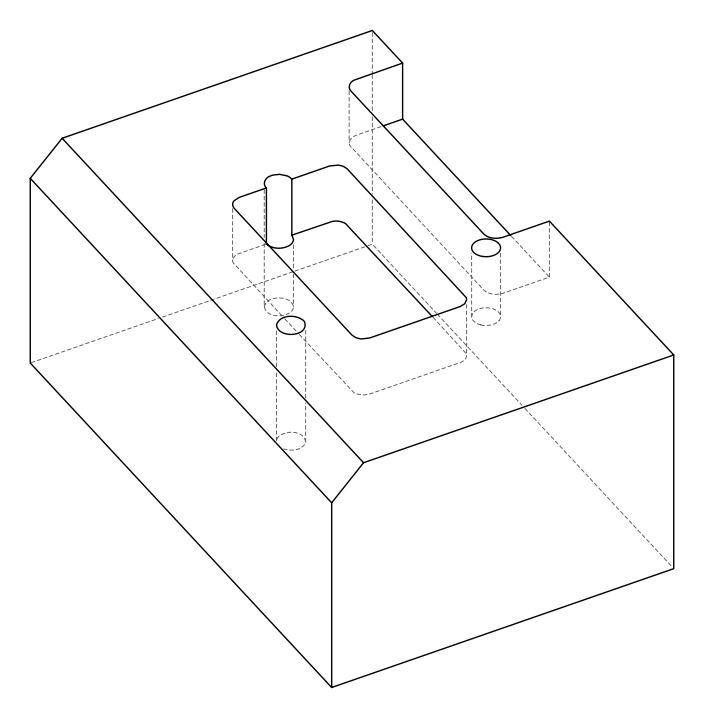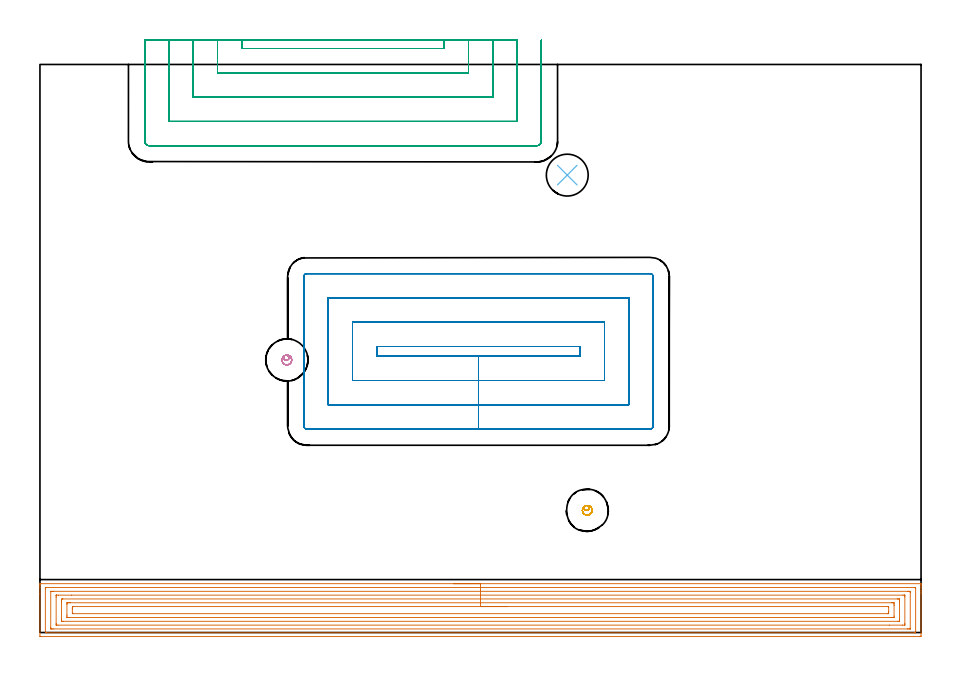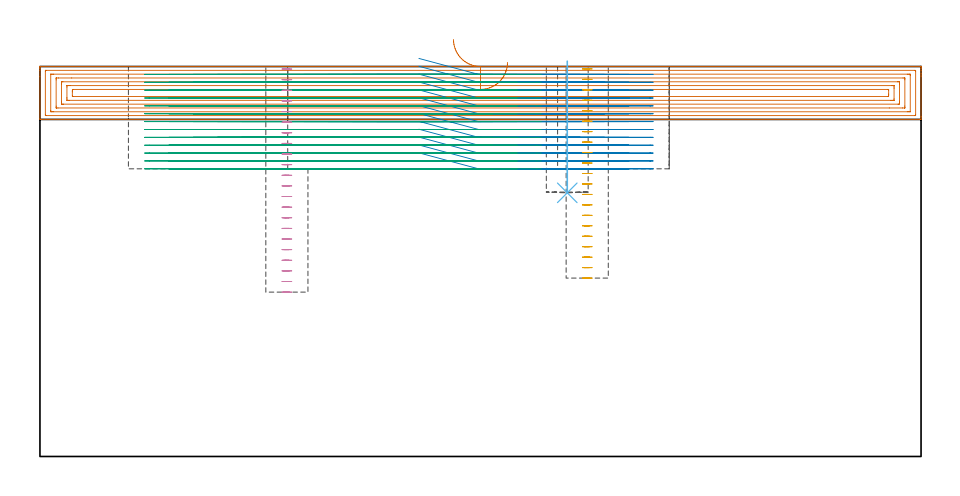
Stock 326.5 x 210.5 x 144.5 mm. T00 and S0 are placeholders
(PLAN: 6 operations, 2 tool changes, 95.3 min)
(1 AREA_MILL | FG_CHAMFER_SURFACE | UGT0205_001 | 18.66 min | 62711 mm3)
(2 MILL_RECTANGULAR_POCKET | POCKET_RECTANGULAR_STRAIGHT | NXT0201_011 | Follow Part, ap 3, ae 75% | 29.58 min | 371413 mm3)
(3 MILL_SLOT | SLOT_PARTIAL_RECTANGULAR | NXT0201_011 | Follow Part, ap 3, ae 75% | 43.89 min | 216622 mm3)
(4 MILL_BLIND_HOLE_FROM_SOLID_MATERIAL | STEP1POCKET | NXT0201_011 | Spiral | 1.54 min | 12515 mm3)
(5 MILL_BLIND_HOLE_FROM_SOLID_MATERIAL_1 | STEP1POCKET_1 | NXT0201_011 | Spiral | 1.47 min | 14968 mm3)
(6 INDEXABLE_INSERT_DRILL_BLIND_HOLE_FROM_SOLID | STEP1POCKET_2 | NXT0302_002 | 0.2 min | 8801 mm3)
(TOOL UGT0205_001 | Chamfer Mill 20 x 3 x 45 deg. | D20 FL50 Z2)
(TOOL NXT0201_011 | ENDMILL 12mm [2P460-1200-NA 1630] | D12 FL38 Z6)
(TOOL NXT0302_002 | Index. Insert Drill 15.5mm [880-D1550L20-05] | D15.5 PA176 FL78 Z2)
(OP 1 AREA_MILL)
G17 G21 G94 G90
T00 M6
G54
G17 G0 G90 X153.25 Y18.1 S1061 M3
G43 Z154.5 H0
G94 G1 X153.288 Z153.628 F250.
X153.402 Z152.763
X153.591 Z151.912
X153.853 Z151.08
X154.187 Z150.274
X154.59 Z149.5
X155.058 Z148.764
X155.59 Z148.072
X156.179 Z147.429
X156.822 Z146.839
X157.514 Z146.308
X158.25 Z145.84
X159.024 Z145.437
X159.83 Z145.103
X160.662 Z144.841
X161.514 Z144.652
X162.378 Z144.538
X163.25 Z144.5
X326.326
X326.49 Y18.097 Z144.488
X326.492 Y18.077 Z144.468
X326.5 Y17.706 Z144.106
Y17.401 Z143.8
Y16.71 Z143.105
Y15.479 Z141.876
Y14.939 Z141.334
Y14.324 Z140.72
Y-0.38 Z126.017
X326.496 Y-0.995 Z125.402
X326.491 Y-1.492 Z124.906
X326.383 Y-1.495 Z124.903
X325.879 Y-1.5 Z124.9
X0.621
X0.233 Y-1.496 Z124.902
X0.01 Y-1.492 Z124.906
X0. Y-1.265 Z125.132
Y14.324 Z140.72
Y16.71 Z143.105
Y17.401 Z143.8
Y17.707 Z144.106
X0.008 Y18.077 Z144.468
X0.01 Y18.097 Z144.488
X0.174 Y18.1 Z144.5
X163.25
Y16.686 Z143.086
X324.117 Y16.685 Z143.085
X324.49 Y16.667 Z143.067
X324.495 Y16.556 Z142.956
X324.499 Y16.306 Z142.706
Y0.372 Z126.772
X324.493 Y-0.033 Z126.367
X324.489 Y-0.08 Z126.32
X324.471 Y-0.082 Z126.318
X324.418 Y-0.085 Z126.315
X324.309 Y-0.086 Z126.314
X324.092
X2.383 Y-0.085 Z126.315
X2.01 Y-0.067 Z126.333
X2.005 Y0.044 Z126.444
X2.001 Y0.294 Z126.694
Y16.228 Z142.628
X2.007 Y16.633 Z143.033
X2.011 Y16.68 Z143.08
X2.029 Y16.682 Z143.082
X2.082 Y16.685 Z143.085
X2.191 Y16.686 Z143.086
X2.408
X163.25
Y15.272 Z141.672
X321.411 Y15.271 Z141.671
X321.971 Y15.27 Z141.67
X322.305 Y15.267 Z141.667
X322.415 Y15.265 Z141.665
X322.49 Y15.256 Z141.656
X322.494 Y15.133 Z141.533
X322.498 Y14.939 Z141.339
X322.5 Y14.746 Z141.146
X322.499 Y1.468 Z127.868
X322.496 Y1.403 Z127.803
X322.49 Y1.352 Z127.752
X322.485 Y1.335 Z127.735
X322.471 Y1.334 Z127.734
X322.305 Y1.331 Z127.731
X321.746 Y1.329 Z127.729
X321.411 Y1.328 Z127.728
X5.089 Y1.329 Z127.729
X4.529 Y1.33 Z127.73
X4.195 Y1.333 Z127.733
X4.085 Y1.335 Z127.735
X4.01 Y1.344 Z127.744
X4.006 Y1.467 Z127.867
X4.002 Y1.661 Z128.061
X4. Y1.854 Z128.254
X4.001 Y15.132 Z141.532
X4.004 Y15.197 Z141.597
X4.01 Y15.248 Z141.648
X4.015 Y15.265 Z141.665
X4.029 Y15.266 Z141.666
X4.195 Y15.269 Z141.669
X4.754 Y15.271 Z141.671
X5.089 Y15.272 Z141.672
X163.25
Y13.857 Z140.257
X319.823
X320.386 Y13.855 Z140.255
X320.444 Y13.854 Z140.254
X320.479 Y13.851 Z140.251
X320.49 Y13.817 Z140.217
X320.495 Y13.607 Z140.007
X320.5 Y13.186 Z139.586
Y3.449 Z129.849
X320.498 Y2.997 Z129.397
X320.493 Y2.781 Z129.181
X320.49 Y2.757 Z129.157
X320.476 Y2.749 Z129.149
X320.418 Y2.746 Z129.146
X320.318 Y2.744 Z129.144
X319.624 Y2.743 Z129.143
X314.737
X6.677
X6.114 Y2.745 Z129.145
X6.056 Y2.746 Z129.146
X6.021 Y2.749 Z129.149
X6.01 Y2.783 Z129.183
X6.005 Y2.993 Z129.393
X6. Y3.414 Z129.814
Y13.152 Z139.552
X6.003 Y13.603 Z140.003
X6.007 Y13.819 Z140.219
X6.01 Y13.843 Z140.243
X6.024 Y13.85 Z140.25
X6.082 Y13.854 Z140.254
X6.182 Y13.856 Z140.256
X6.876 Y13.857 Z140.257
X11.763
X163.25
Y12.443 Z138.843
X317.837
X317.998 Y12.441 Z138.841
X318.319 Y12.436 Z138.836
X318.49 Y12.429 Z138.829
X318.494 Y12.377 Z138.777
X318.496 Y12.284 Z138.684
X318.5 Y11.627 Z138.027
Y11.398 Z137.798
X318.499 Y5.202 Z131.602
X318.496 Y4.548 Z130.948
X318.49 Y4.316 Z130.716
X318.472 Y4.164 Z130.564
X318.159 Y4.159 Z130.559
X317.997 Y4.157 Z130.557
X8.663
X8.502 Y4.159 Z130.559
X8.181 Y4.164 Z130.564
X8.01 Y4.171 Z130.571
X8.006 Y4.223 Z130.623
X8.004 Y4.316 Z130.716
X8. Y4.973 Z131.373
Y5.202 Z131.602
X8.001 Y11.398 Z137.798
X8.004 Y12.052 Z138.452
X8.01 Y12.284 Z138.684
X8.029 Y12.436 Z138.836
X8.341 Y12.441 Z138.841
X8.503 Y12.442 Z138.842
X163.25 Y12.443 Z138.843
Y11.029 Z137.429
X315.53 Y11.028 Z137.428
X316.05 Y11.026 Z137.426
X316.43 Y11.022 Z137.422
X316.49 Y11.017 Z137.417
X316.496 Y10.957 Z137.357
X316.499 Y10.513 Z136.913
X316.5 Y10.067 Z136.467
X316.498 Y6.087 Z132.487
X316.495 Y5.645 Z132.045
X316.49 Y5.583 Z131.983
X316.439 Y5.578 Z131.978
X316.31 Y5.575 Z131.975
X316.05 Y5.572 Z131.972
X315.677 Y5.571 Z131.971
X315.156
X10.97 Y5.572 Z131.972
X10.45 Y5.574 Z131.974
X10.07 Y5.578 Z131.978
X10.01 Y5.583 Z131.983
X10.004 Y5.643 Z132.043
X10.001 Y6.087 Z132.487
X10. Y6.533 Z132.933
X10.002 Y10.513 Z136.913
X10.005 Y10.955 Z137.355
X10.01 Y11.017 Z137.417
X10.061 Y11.022 Z137.422
X10.19 Y11.025 Z137.425
X10.45 Y11.028 Z137.428
X10.823 Y11.029 Z137.429
X11.344
X163.25
Y9.615 Z136.015
X314.276 Y9.614 Z136.014
X314.468 Y9.608 Z136.008
X314.49 Y9.546 Z135.946
X314.494 Y9.522 Z135.922
X314.499 Y9.394 Z135.794
Y7.857 Z134.257
X314.498 Y7.624 Z134.024
X314.49 Y7.387 Z133.787
X314.473 Y6.992 Z133.392
X314.263 Y6.986 Z133.386
X314.249 Y6.985 Z133.385
X12.224 Y6.986 Z133.386
X12.032 Y6.992 Z133.392
X12.01 Y7.054 Z133.454
X12.006 Y7.078 Z133.478
X12.001 Y7.206 Z133.606
Y8.743 Z135.143
X12.002 Y8.976 Z135.376
X12.01 Y9.213 Z135.613
X12.027 Y9.608 Z136.008
X12.237 Y9.614 Z136.014
X12.251
X163.25 Y9.615 Z136.015
X164.122 Z136.053
X164.986 Z136.167
X165.838 Z136.355
X166.67 Z136.618
X167.476 Z136.952
X168.25 Z137.354
X168.986 Z137.823
X169.678 Z138.354
X170.321 Z138.944
X170.91 Z139.587
X171.442 Z140.279
X171.91 Z141.015
X172.313 Z141.789
X172.647 Z142.595
X172.909 Z143.427
X173.098 Z144.278
X173.212 Z145.143
X173.25 Z146.015
G0 Z154.5
M5
M2
(OP 2 MILL_RECTANGULAR_POCKET)
G17 G21 G94 G90
T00 M6
G54
G17 G0 G90 X140.424 Y102.4 S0 M3
G43 Z154.5 H1
Z147.5
G94 G1 X162.5 Z141.585 F250.
X200.2 F500.
Y106.
X124.8
Y102.4
X162.5
Y93.4
X209.2
Y115.
X115.8
Y93.4
X162.5
Y84.4
X218.2
Y124.
X106.8
Y84.4
X162.5
Y75.4
X226.1
G3 X227.2 Y76.5 R1.1
G1 Y131.9
G3 X226.1 Y133. R1.1
G1 X98.9
G3 X97.8 Y131.9 R1.1
G1 Y76.5
G3 X98.9 Y75.4 R1.1
G1 X162.5
X163.5
G0 X140.424 Y102.4 Z144.585
G1 X162.5 Z138.669 F250.
X200.2 F500.
Y106.
X124.8
Y102.4
X162.5
Y93.4
X209.2
Y115.
X115.8
Y93.4
X162.5
Y84.4
X218.2
Y124.
X106.8
Y84.4
X162.5
Y75.4
X226.1
G3 X227.2 Y76.5 R1.1
G1 Y131.9
G3 X226.1 Y133. R1.1
G1 X98.9
G3 X97.8 Y131.9 R1.1
G1 Y76.5
G3 X98.9 Y75.4 R1.1
G1 X162.5
X163.5
G0 X140.424 Y102.4 Z141.669
G1 X162.5 Z135.754 F250.
X200.2 F500.
Y106.
X124.8
Y102.4
X162.5
Y93.4
X209.2
Y115.
X115.8
Y93.4
X162.5
Y84.4
X218.2
Y124.
X106.8
Y84.4
X162.5
Y75.4
X226.1
G3 X227.2 Y76.5 R1.1
G1 Y131.9
G3 X226.1 Y133. R1.1
G1 X98.9
G3 X97.8 Y131.9 R1.1
G1 Y76.5
G3 X98.9 Y75.4 R1.1
G1 X162.5
X163.5
G0 X140.424 Y102.4 Z138.754
G1 X162.5 Z132.838 F250.
X200.2 F500.
Y106.
X124.8
Y102.4
X162.5
Y93.4
X209.2
Y115.
X115.8
Y93.4
X162.5
Y84.4
X218.2
Y124.
X106.8
Y84.4
X162.5
Y75.4
X226.1
G3 X227.2 Y76.5 R1.1
G1 Y131.9
G3 X226.1 Y133. R1.1
G1 X98.9
G3 X97.8 Y131.9 R1.1
G1 Y76.5
G3 X98.9 Y75.4 R1.1
G1 X162.5
X163.5
G0 X140.424 Y102.4 Z135.838
G1 X162.5 Z129.923 F250.
X200.2 F500.
Y106.
X124.8
Y102.4
X162.5
Y93.4
X209.2
Y115.
X115.8
Y93.4
X162.5
Y84.4
X218.2
Y124.
X106.8
Y108.793
Y84.4
X162.5
Y75.4
X226.1
G3 X227.2 Y76.5 R1.1
G1 Y131.9
G3 X226.1 Y133. R1.1
G1 X98.9
G3 X97.8 Y131.9 R1.1
G1 Y76.5
G3 X98.9 Y75.4 R1.1
G1 X162.5
X163.5
G0 X140.424 Y102.4 Z132.923
G1 X162.5 Z127.008 F250.
X200.2 F500.
Y106.
X124.8
Y102.4
X162.5
Y93.4
X209.2
Y115.
X115.8
Y93.4
X162.5
Y84.4
X218.2
Y124.
X106.8
Y84.4
X162.5
Y75.4
X226.1
G3 X227.2 Y76.5 R1.1
G1 Y131.9
G3 X226.1 Y133. R1.1
G1 X98.9
G3 X97.8 Y131.9 R1.1
G1 Y76.5
G3 X98.9 Y75.4 R1.1
G1 X162.5
X163.5
G0 X140.424 Y102.4 Z130.008
G1 X162.5 Z124.092 F250.
X200.2 F500.
Y106.
X124.8
Y102.4
X162.5
Y93.4
X209.2
Y115.
X115.8
Y93.4
X162.5
Y84.4
X218.2
Y124.
X106.8
Y84.4
X162.5
Y75.4
X226.1
G3 X227.2 Y76.5 R1.1
G1 Y131.9
G3 X226.1 Y133. R1.1
G1 X98.9
G3 X97.8 Y131.9 R1.1
G1 Y76.5
G3 X98.9 Y75.4 R1.1
G1 X162.5
X163.5
G0 X140.424 Y102.4 Z127.092
G1 X162.5 Z121.177 F250.
X200.2 F500.
Y106.
X124.8
Y102.4
X162.5
Y93.4
X209.2
Y115.
X115.8
Y93.4
X162.5
Y84.4
X218.2
Y124.
X106.8
Y84.4
X162.5
Y75.4
X226.1
G3 X227.2 Y76.5 R1.1
G1 Y131.9
G3 X226.1 Y133. R1.1
G1 X98.9
G3 X97.8 Y131.9 R1.1
G1 Y76.5
G3 X98.9 Y75.4 R1.1
G1 X162.5
X163.5
G0 X140.424 Y102.4 Z124.177
G1 X162.5 Z118.262 F250.
X200.2 F500.
Y106.
X124.8
Y102.4
X162.5
Y93.4
X209.2
Y115.
X115.8
Y93.4
X162.5
Y84.4
X218.2
Y124.
X106.8
Y84.4
X162.5
Y75.4
X226.1
G3 X227.2 Y76.5 R1.1
G1 Y131.9
G3 X226.1 Y133. R1.1
G1 X98.9
G3 X97.8 Y131.9 R1.1
G1 Y76.5
G3 X98.9 Y75.4 R1.1
G1 X162.5
X163.5
G0 X140.424 Y102.4 Z121.262
G1 X162.5 Z115.346 F250.
X200.2 F500.
Y106.
X124.8
Y102.4
X162.5
Y93.4
X209.2
Y115.
X115.8
Y93.4
X162.5
Y84.4
X218.2
Y124.
X106.8
Y84.4
X162.5
Y75.4
X226.1
G3 X227.2 Y76.5 R1.1
G1 Y131.9
G3 X226.1 Y133. R1.1
G1 X98.9
G3 X97.8 Y131.9 R1.1
G1 Y76.5
G3 X98.9 Y75.4 R1.1
G1 X162.5
X163.5
G0 X140.424 Y102.4 Z118.346
G1 X162.5 Z112.431 F250.
X200.2 F500.
Y106.
X124.8
Y102.4
X162.5
Y93.4
X209.2
Y115.
X115.8
Y93.4
X162.5
Y84.4
X218.2
Y124.
X106.8
Y84.4
X162.5
Y75.4
X226.1
G3 X227.2 Y76.5 R1.1
G1 Y131.9
G3 X226.1 Y133. R1.1
G1 X98.9
G3 X97.8 Y131.9 R1.1
G1 Y76.5
G3 X98.9 Y75.4 R1.1
G1 X162.5
X163.5
G0 X140.424 Y102.4 Z115.431
G1 X162.5 Z109.515 F250.
X200.2 F500.
Y106.
X124.8
Y102.4
X162.5
Y93.4
X209.2
Y115.
X115.8
Y93.4
X162.5
Y84.4
X218.2
Y124.
X106.8
Y84.4
X162.5
Y75.4
X226.1
G3 X227.2 Y76.5 R1.1
G1 Y131.9
G3 X226.1 Y133. R1.1
G1 X98.9
G3 X97.8 Y131.9 R1.1
G1 Y76.5
G3 X98.9 Y75.4 R1.1
G1 X162.5
X163.5
G0 X140.424 Y102.4 Z112.515
G1 X162.5 Z106.6 F250.
X200.2 F500.
Y106.
X124.8
Y102.4
X162.5
Y93.4
X209.2
Y115.
X115.8
Y93.4
X162.5
Y84.4
X218.2
Y124.
X106.8
Y84.4
X162.5
Y75.4
X226.1
G3 X227.2 Y76.5 R1.1
G1 Y131.9
G3 X226.1 Y133. R1.1
G1 X98.9
G3 X97.8 Y131.9 R1.1
G1 Y76.5
G3 X98.9 Y75.4 R1.1
G1 X162.5
X163.5
G0 Z154.5
M5
M2
(OP 3 MILL_SLOT)
G17 G21 G94 G90
T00 M6
G54
G17 G0 G90 X74.8 Y219.5 S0 M3
G43 Z154.5 H1
Z141.585
G94 G1 Y216.5 F250.
Y216.4 F500.
X149.8
Y216.5
Y219.5 F250.
X65.8
Y216.5
Y207.4 F500.
X158.8
Y216.5
Y219.5 F250.
X56.8
Y216.5
Y198.4 F500.
X167.8
Y216.5
Y219.5 F250.
X47.8
Y216.5
Y189.4 F500.
X176.8
Y216.5
Y219.5 F250.
X38.8
Y216.5
Y182.1 F500.
G3 X40.5 Y180.4 R1.7
G1 X184.1
G3 X185.8 Y182.1 R1.7
G1 Y216.5
Y219.5 F250.
G0 X74.8 Z138.669
G1 Y216.5
Y216.4 F500.
X149.8
Y216.5
Y219.5 F250.
X65.8
Y216.5
Y207.4 F500.
X158.8
Y216.5
Y219.5 F250.
X56.8
Y216.5
Y198.4 F500.
X167.8
Y216.5
Y219.5 F250.
X47.8
Y216.5
Y189.4 F500.
X176.8
Y216.5
Y219.5 F250.
X38.8
Y216.5
Y182.1 F500.
G3 X40.5 Y180.4 R1.7
G1 X184.1
G3 X185.8 Y182.1 R1.7
G1 Y216.5
Y219.5 F250.
G0 X74.8 Z135.754
G1 Y216.5
Y216.4 F500.
X149.8
Y216.5
Y219.5 F250.
X65.8
Y216.5
Y207.4 F500.
X158.8
Y216.5
Y219.5 F250.
X56.8
Y216.5
Y198.4 F500.
X167.8
Y216.5
Y219.5 F250.
X47.8
Y216.5
Y189.4 F500.
X176.8
Y216.5
Y219.5 F250.
X38.8
Y216.5
Y182.1 F500.
G3 X40.5 Y180.4 R1.7
G1 X184.1
G3 X185.8 Y182.1 R1.7
G1 Y216.5
Y219.5 F250.
G0 X74.8 Z132.838
G1 Y216.5
Y216.4 F500.
X149.8
Y216.5
Y219.5 F250.
X65.8
Y216.5
Y207.4 F500.
X158.8
Y216.5
Y219.5 F250.
X56.8
Y216.5
Y198.4 F500.
X167.8
Y216.5
Y219.5 F250.
X47.8
Y216.5
Y189.4 F500.
X176.8
Y216.5
Y219.5 F250.
X38.8
Y216.5
Y182.1 F500.
G3 X40.5 Y180.4 R1.7
G1 X184.1
G3 X185.8 Y182.1 R1.7
G1 Y216.5
Y219.5 F250.
G0 X74.8 Z129.923
G1 Y216.5
Y216.4 F500.
X149.8
Y216.5
Y219.5 F250.
X65.8
Y216.5
Y207.4 F500.
X158.8
Y216.5
Y219.5 F250.
X56.8
Y216.5
Y198.4 F500.
X167.8
Y216.5
Y219.5 F250.
X47.8
Y216.5
Y189.4 F500.
X176.8
Y216.5
Y219.5 F250.
X38.8
Y216.5
Y182.1 F500.
G3 X40.5 Y180.4 R1.7
G1 X184.1
G3 X185.8 Y182.1 R1.7
G1 Y216.5
Y219.5 F250.
G0 X74.8 Z127.008
G1 Y216.5
Y216.4 F500.
X149.8
Y216.5
Y219.5 F250.
X65.8
Y216.5
Y207.4 F500.
X158.8
Y216.5
Y219.5 F250.
X56.8
Y216.5
Y198.4 F500.
X167.8
Y216.5
Y219.5 F250.
X47.8
Y216.5
Y189.4 F500.
X176.8
Y216.5
Y219.5 F250.
X38.8
Y216.5
Y182.1 F500.
G3 X40.5 Y180.4 R1.7
G1 X184.1
G3 X185.8 Y182.1 R1.7
G1 Y216.5
Y219.5 F250.
G0 X74.8 Z124.092
G1 Y216.5
Y216.4 F500.
X149.8
Y216.5
Y219.5 F250.
X65.8
Y216.5
Y207.4 F500.
X158.8
Y216.5
Y219.5 F250.
X56.8
Y216.5
Y198.4 F500.
X167.8
Y216.5
Y219.5 F250.
X47.8
Y216.5
Y189.4 F500.
X176.8
Y216.5
Y219.5 F250.
X38.8
Y216.5
Y182.1 F500.
G3 X40.5 Y180.4 R1.7
G1 X184.1
G3 X185.8 Y182.1 R1.7
G1 Y216.5
Y219.5 F250.
G0 X74.8 Z121.177
G1 Y216.5
Y216.4 F500.
X149.8
Y216.5
Y219.5 F250.
X65.8
Y216.5
Y207.4 F500.
X158.8
Y216.5
Y219.5 F250.
X56.8
Y216.5
Y198.4 F500.
X167.8
Y216.5
Y219.5 F250.
X47.8
Y216.5
Y189.4 F500.
X176.8
Y216.5
Y219.5 F250.
X38.8
Y216.5
Y182.1 F500.
G3 X40.5 Y180.4 R1.7
G1 X184.1
G3 X185.8 Y182.1 R1.7
G1 Y216.5
Y219.5 F250.
G0 X74.8 Z118.262
G1 Y216.5
Y216.4 F500.
X149.8
Y216.5
Y219.5 F250.
X65.8
Y216.5
Y207.4 F500.
X158.8
Y216.5
Y219.5 F250.
X56.8
Y216.5
Y198.4 F500.
X167.8
Y216.5
Y219.5 F250.
X47.8
Y216.5
Y189.4 F500.
X176.8
Y216.5
Y219.5 F250.
X38.8
Y216.5
Y182.1 F500.
G3 X40.5 Y180.4 R1.7
G1 X184.1
G3 X185.8 Y182.1 R1.7
G1 Y216.5
Y219.5 F250.
G0 X74.8 Z115.346
G1 Y216.5
Y216.4 F500.
X149.8
Y216.5
Y219.5 F250.
X65.8
Y216.5
Y207.4 F500.
X158.8
Y216.5
Y219.5 F250.
X56.8
Y216.5
Y198.4 F500.
X167.8
Y216.5
Y219.5 F250.
X47.8
Y216.5
Y189.4 F500.
X176.8
Y216.5
Y219.5 F250.
X38.8
Y216.5
Y182.1 F500.
G3 X40.5 Y180.4 R1.7
G1 X184.1
G3 X185.8 Y182.1 R1.7
G1 Y216.5
Y219.5 F250.
G0 X74.8 Z112.431
G1 Y216.5
Y216.4 F500.
X149.8
Y216.5
Y219.5 F250.
X65.8
Y216.5
Y207.4 F500.
X158.8
Y216.5
Y219.5 F250.
X56.8
Y216.5
Y198.4 F500.
X167.8
Y216.5
Y219.5 F250.
X47.8
Y216.5
Y189.4 F500.
X176.8
Y216.5
Y219.5 F250.
X38.8
Y216.5
Y182.1 F500.
G3 X40.5 Y180.4 R1.7
G1 X184.1
G3 X185.8 Y182.1 R1.7
G1 Y216.5
Y219.5 F250.
G0 X74.8 Z109.515
G1 Y216.5
Y216.4 F500.
X149.8
Y216.5
Y219.5 F250.
X65.8
Y216.5
Y207.4 F500.
X158.8
Y216.5
Y219.5 F250.
X56.8
Y216.5
Y198.4 F500.
X167.8
Y216.5
Y219.5 F250.
X47.8
Y216.5
Y189.4 F500.
X176.8
Y216.5
Y219.5 F250.
X38.8
Y216.5
Y182.1 F500.
G3 X40.5 Y180.4 R1.7
G1 X184.1
G3 X185.8 Y182.1 R1.7
G1 Y216.5
Y219.5 F250.
G0 X74.8 Z106.6
G1 Y216.5
Y216.4 F500.
X149.8
Y216.5
Y219.5 F250.
X65.8
Y216.5
Y207.4 F500.
X158.8
Y216.5
Y219.5 F250.
X56.8
Y216.5
Y198.4 F500.
X167.8
Y216.5
Y219.5 F250.
X47.8
Y216.5
Y189.4 F500.
X176.8
Y216.5
Y219.5 F250.
X38.8
Y216.5
Y182.1 F500.
G3 X40.5 Y180.4 R1.7
G1 X184.1
G3 X185.8 Y182.1 R1.7
G1 Y216.5
Y219.5 F250.
G0 Z154.5
M5
M2
(OP 4 MILL_BLIND_HOLE_FROM_SOLID_MATERIAL)
G17 G21 G94 G90
T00 M6
G54
G17 G0 G90 X91.5 Y101. S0 M3
G43 Z154.5 H1
Z143.564
G94 G3 X92.257 Y102.043 R0.796 F250.
X90.944 Y102.712 R1.043
X89.788 Y100.444 R1.8
X90.944 Y102.712 R-1.8
X90.366 Y101.578 R0.9
X91.5 Y101. R0.9
G0 Z139.627
G3 X92.257 Y102.043 R0.796
X90.944 Y102.712 R1.043
X89.788 Y100.444 R1.8
X90.944 Y102.712 R-1.8
X90.366 Y101.578 R0.9
X91.5 Y101. R0.9
G0 Z135.691
G3 X92.257 Y102.043 R0.796
X90.944 Y102.712 R1.043
X89.788 Y100.444 R1.8
X90.944 Y102.712 R-1.8
X90.366 Y101.578 R0.9
X91.5 Y101. R0.9
G0 Z131.755
G3 X92.257 Y102.043 R0.796
X90.944 Y102.712 R1.043
X89.788 Y100.444 R1.8
X90.944 Y102.712 R-1.8
X90.366 Y101.578 R0.9
X91.5 Y101. R0.9
G0 Z127.818
G3 X92.257 Y102.043 R0.796
X90.944 Y102.712 R1.043
X89.788 Y100.444 R1.8
X90.944 Y102.712 R-1.8
X90.366 Y101.578 R0.9
X91.5 Y101. R0.9
G0 Z123.882
G3 X92.257 Y102.043 R0.796
X90.944 Y102.712 R1.043
X89.788 Y100.444 R1.8
X90.944 Y102.712 R-1.8
X90.366 Y101.578 R0.9
X91.5 Y101. R0.9
G0 Z119.945
G3 X92.257 Y102.043 R0.796
X90.944 Y102.712 R1.043
X89.788 Y100.444 R1.8
X90.944 Y102.712 R-1.8
X90.366 Y101.578 R0.9
X91.5 Y101. R0.9
G0 Z116.009
G3 X92.257 Y102.043 R0.796
X90.944 Y102.712 R1.043
X89.788 Y100.444 R1.8
X90.944 Y102.712 R-1.8
X90.366 Y101.578 R0.9
X91.5 Y101. R0.9
G0 Z112.073
G3 X92.257 Y102.043 R0.796
X90.944 Y102.712 R1.043
X89.788 Y100.444 R1.8
X90.944 Y102.712 R-1.8
X90.366 Y101.578 R0.9
X91.5 Y101. R0.9
G0 Z108.136
G3 X92.257 Y102.043 R0.796
X90.944 Y102.712 R1.043
X89.788 Y100.444 R1.8
X90.944 Y102.712 R-1.8
X90.366 Y101.578 R0.9
X91.5 Y101. R0.9
G0 Z104.2
G3 X92.257 Y102.043 R0.796
X90.944 Y102.712 R1.043
X89.788 Y100.444 R1.8
X90.944 Y102.712 R-1.8
X90.366 Y101.578 R0.9
X91.5 Y101. R0.9
G0 Z100.264
G3 X92.257 Y102.043 R0.796
X90.944 Y102.712 R1.043
X89.788 Y100.444 R1.8
X90.944 Y102.712 R-1.8
X90.366 Y101.578 R0.9
X91.5 Y101. R0.9
G0 Z96.327
G3 X92.257 Y102.043 R0.796
X90.944 Y102.712 R1.043
X89.788 Y100.444 R1.8
X90.944 Y102.712 R-1.8
X90.366 Y101.578 R0.9
X91.5 Y101. R0.9
G0 Z92.391
G3 X92.257 Y102.043 R0.796
X90.944 Y102.712 R1.043
X89.788 Y100.444 R1.8
X90.944 Y102.712 R-1.8
X90.366 Y101.578 R0.9
X91.5 Y101. R0.9
G0 Z88.455
G3 X92.257 Y102.043 R0.796
X90.944 Y102.712 R1.043
X89.788 Y100.444 R1.8
X90.944 Y102.712 R-1.8
X90.366 Y101.578 R0.9
X91.5 Y101. R0.9
G0 Z84.518
G3 X92.257 Y102.043 R0.796
X90.944 Y102.712 R1.043
X89.788 Y100.444 R1.8
X90.944 Y102.712 R-1.8
X90.366 Y101.578 R0.9
X91.5 Y101. R0.9
G0 Z80.582
G3 X92.257 Y102.043 R0.796
X90.944 Y102.712 R1.043
X89.788 Y100.444 R1.8
X90.944 Y102.712 R-1.8
X90.366 Y101.578 R0.9
X91.5 Y101. R0.9
G0 Z76.645
G3 X92.257 Y102.043 R0.796
X90.944 Y102.712 R1.043
X89.788 Y100.444 R1.8
X90.944 Y102.712 R-1.8
X90.366 Y101.578 R0.9
X91.5 Y101. R0.9
G0 Z72.709
G3 X92.257 Y102.043 R0.796
X90.944 Y102.712 R1.043
X89.788 Y100.444 R1.8
X90.944 Y102.712 R-1.8
X90.366 Y101.578 R0.9
X91.5 Y101. R0.9
G0 Z68.773
G3 X92.257 Y102.043 R0.796
X90.944 Y102.712 R1.043
X89.788 Y100.444 R1.8
X90.944 Y102.712 R-1.8
X90.366 Y101.578 R0.9
X91.5 Y101. R0.9
G0 Z64.836
G3 X92.257 Y102.043 R0.796
X90.944 Y102.712 R1.043
X89.788 Y100.444 R1.8
X90.944 Y102.712 R-1.8
X90.366 Y101.578 R0.9
X91.5 Y101. R0.9
G0 Z60.9
G3 X92.257 Y102.043 R0.796
X90.944 Y102.712 R1.043
X89.788 Y100.444 R1.8
X90.944 Y102.712 R-1.8
X90.366 Y101.578 R0.9
X91.5 Y101. R0.9
G0 Z154.5
M5
M2
(OP 5 MILL_BLIND_HOLE_FROM_SOLID_MATERIAL_1)
G17 G21 G94 G90
T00 M6
G54
G17 G0 G90 X202.8 Y45.3 S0 M3
G43 Z154.5 H1
Z143.624
G94 G3 X203.557 Y46.343 R0.796 F250.
X202.244 Y47.012 R1.043
X201.088 Y44.744 R1.8
X202.244 Y47.012 R-1.8
X201.666 Y45.878 R0.9
X202.8 Y45.3 R0.9
G0 Z139.748
G3 X203.557 Y46.343 R0.796
X202.244 Y47.012 R1.043
X201.088 Y44.744 R1.8
X202.244 Y47.012 R-1.8
X201.666 Y45.878 R0.9
X202.8 Y45.3 R0.9
G0 Z135.871
G3 X203.557 Y46.343 R0.796
X202.244 Y47.012 R1.043
X201.088 Y44.744 R1.8
X202.244 Y47.012 R-1.8
X201.666 Y45.878 R0.9
X202.8 Y45.3 R0.9
G0 Z131.995
G3 X203.557 Y46.343 R0.796
X202.244 Y47.012 R1.043
X201.088 Y44.744 R1.8
X202.244 Y47.012 R-1.8
X201.666 Y45.878 R0.9
X202.8 Y45.3 R0.9
G0 Z128.119
G3 X203.557 Y46.343 R0.796
X202.244 Y47.012 R1.043
X201.088 Y44.744 R1.8
X202.244 Y47.012 R-1.8
X201.666 Y45.878 R0.9
X202.8 Y45.3 R0.9
G0 Z124.243
G3 X203.557 Y46.343 R0.796
X202.244 Y47.012 R1.043
X201.088 Y44.744 R1.8
X202.244 Y47.012 R-1.8
X201.666 Y45.878 R0.9
X202.8 Y45.3 R0.9
G0 Z120.367
G3 X203.557 Y46.343 R0.796
X202.244 Y47.012 R1.043
X201.088 Y44.744 R1.8
X202.244 Y47.012 R-1.8
X201.666 Y45.878 R0.9
X202.8 Y45.3 R0.9
G0 Z116.49
G3 X203.557 Y46.343 R0.796
X202.244 Y47.012 R1.043
X201.088 Y44.744 R1.8
X202.244 Y47.012 R-1.8
X201.666 Y45.878 R0.9
X202.8 Y45.3 R0.9
G0 Z112.614
G3 X203.557 Y46.343 R0.796
X202.244 Y47.012 R1.043
X201.088 Y44.744 R1.8
X202.244 Y47.012 R-1.8
X201.666 Y45.878 R0.9
X202.8 Y45.3 R0.9
G0 Z108.738
G3 X203.557 Y46.343 R0.796
X202.244 Y47.012 R1.043
X201.088 Y44.744 R1.8
X202.244 Y47.012 R-1.8
X201.666 Y45.878 R0.9
X202.8 Y45.3 R0.9
G0 Z104.862
G3 X203.557 Y46.343 R0.796
X202.244 Y47.012 R1.043
X201.088 Y44.744 R1.8
X202.244 Y47.012 R-1.8
X201.666 Y45.878 R0.9
X202.8 Y45.3 R0.9
G0 Z100.986
G3 X203.557 Y46.343 R0.796
X202.244 Y47.012 R1.043
X201.088 Y44.744 R1.8
X202.244 Y47.012 R-1.8
X201.666 Y45.878 R0.9
X202.8 Y45.3 R0.9
G0 Z97.11
G3 X203.557 Y46.343 R0.796
X202.244 Y47.012 R1.043
X201.088 Y44.744 R1.8
X202.244 Y47.012 R-1.8
X201.666 Y45.878 R0.9
X202.8 Y45.3 R0.9
G0 Z93.233
G3 X203.557 Y46.343 R0.796
X202.244 Y47.012 R1.043
X201.088 Y44.744 R1.8
X202.244 Y47.012 R-1.8
X201.666 Y45.878 R0.9
X202.8 Y45.3 R0.9
G0 Z89.357
G3 X203.557 Y46.343 R0.796
X202.244 Y47.012 R1.043
X201.088 Y44.744 R1.8
X202.244 Y47.012 R-1.8
X201.666 Y45.878 R0.9
X202.8 Y45.3 R0.9
G0 Z85.481
G3 X203.557 Y46.343 R0.796
X202.244 Y47.012 R1.043
X201.088 Y44.744 R1.8
X202.244 Y47.012 R-1.8
X201.666 Y45.878 R0.9
X202.8 Y45.3 R0.9
G0 Z81.605
G3 X203.557 Y46.343 R0.796
X202.244 Y47.012 R1.043
X201.088 Y44.744 R1.8
X202.244 Y47.012 R-1.8
X201.666 Y45.878 R0.9
X202.8 Y45.3 R0.9
G0 Z77.729
G3 X203.557 Y46.343 R0.796
X202.244 Y47.012 R1.043
X201.088 Y44.744 R1.8
X202.244 Y47.012 R-1.8
X201.666 Y45.878 R0.9
X202.8 Y45.3 R0.9
G0 Z73.852
G3 X203.557 Y46.343 R0.796
X202.244 Y47.012 R1.043
X201.088 Y44.744 R1.8
X202.244 Y47.012 R-1.8
X201.666 Y45.878 R0.9
X202.8 Y45.3 R0.9
G0 Z69.976
G3 X203.557 Y46.343 R0.796
X202.244 Y47.012 R1.043
X201.088 Y44.744 R1.8
X202.244 Y47.012 R-1.8
X201.666 Y45.878 R0.9
X202.8 Y45.3 R0.9
G0 Z66.1
G3 X203.557 Y46.343 R0.796
X202.244 Y47.012 R1.043
X201.088 Y44.744 R1.8
X202.244 Y47.012 R-1.8
X201.666 Y45.878 R0.9
X202.8 Y45.3 R0.9
G0 Z154.5
M5
M2
(OP 6 INDEXABLE_INSERT_DRILL_BLIND_HOLE_FROM_SOLID)
G17 G21 G94 G90
T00 M6
G54
G17 G0 G90 X195.4 Y169.5 S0 M3
G43 Z154.5 H1
G94 G81 G98 Z97.7 F250. R146.5
G80
M5
M2
